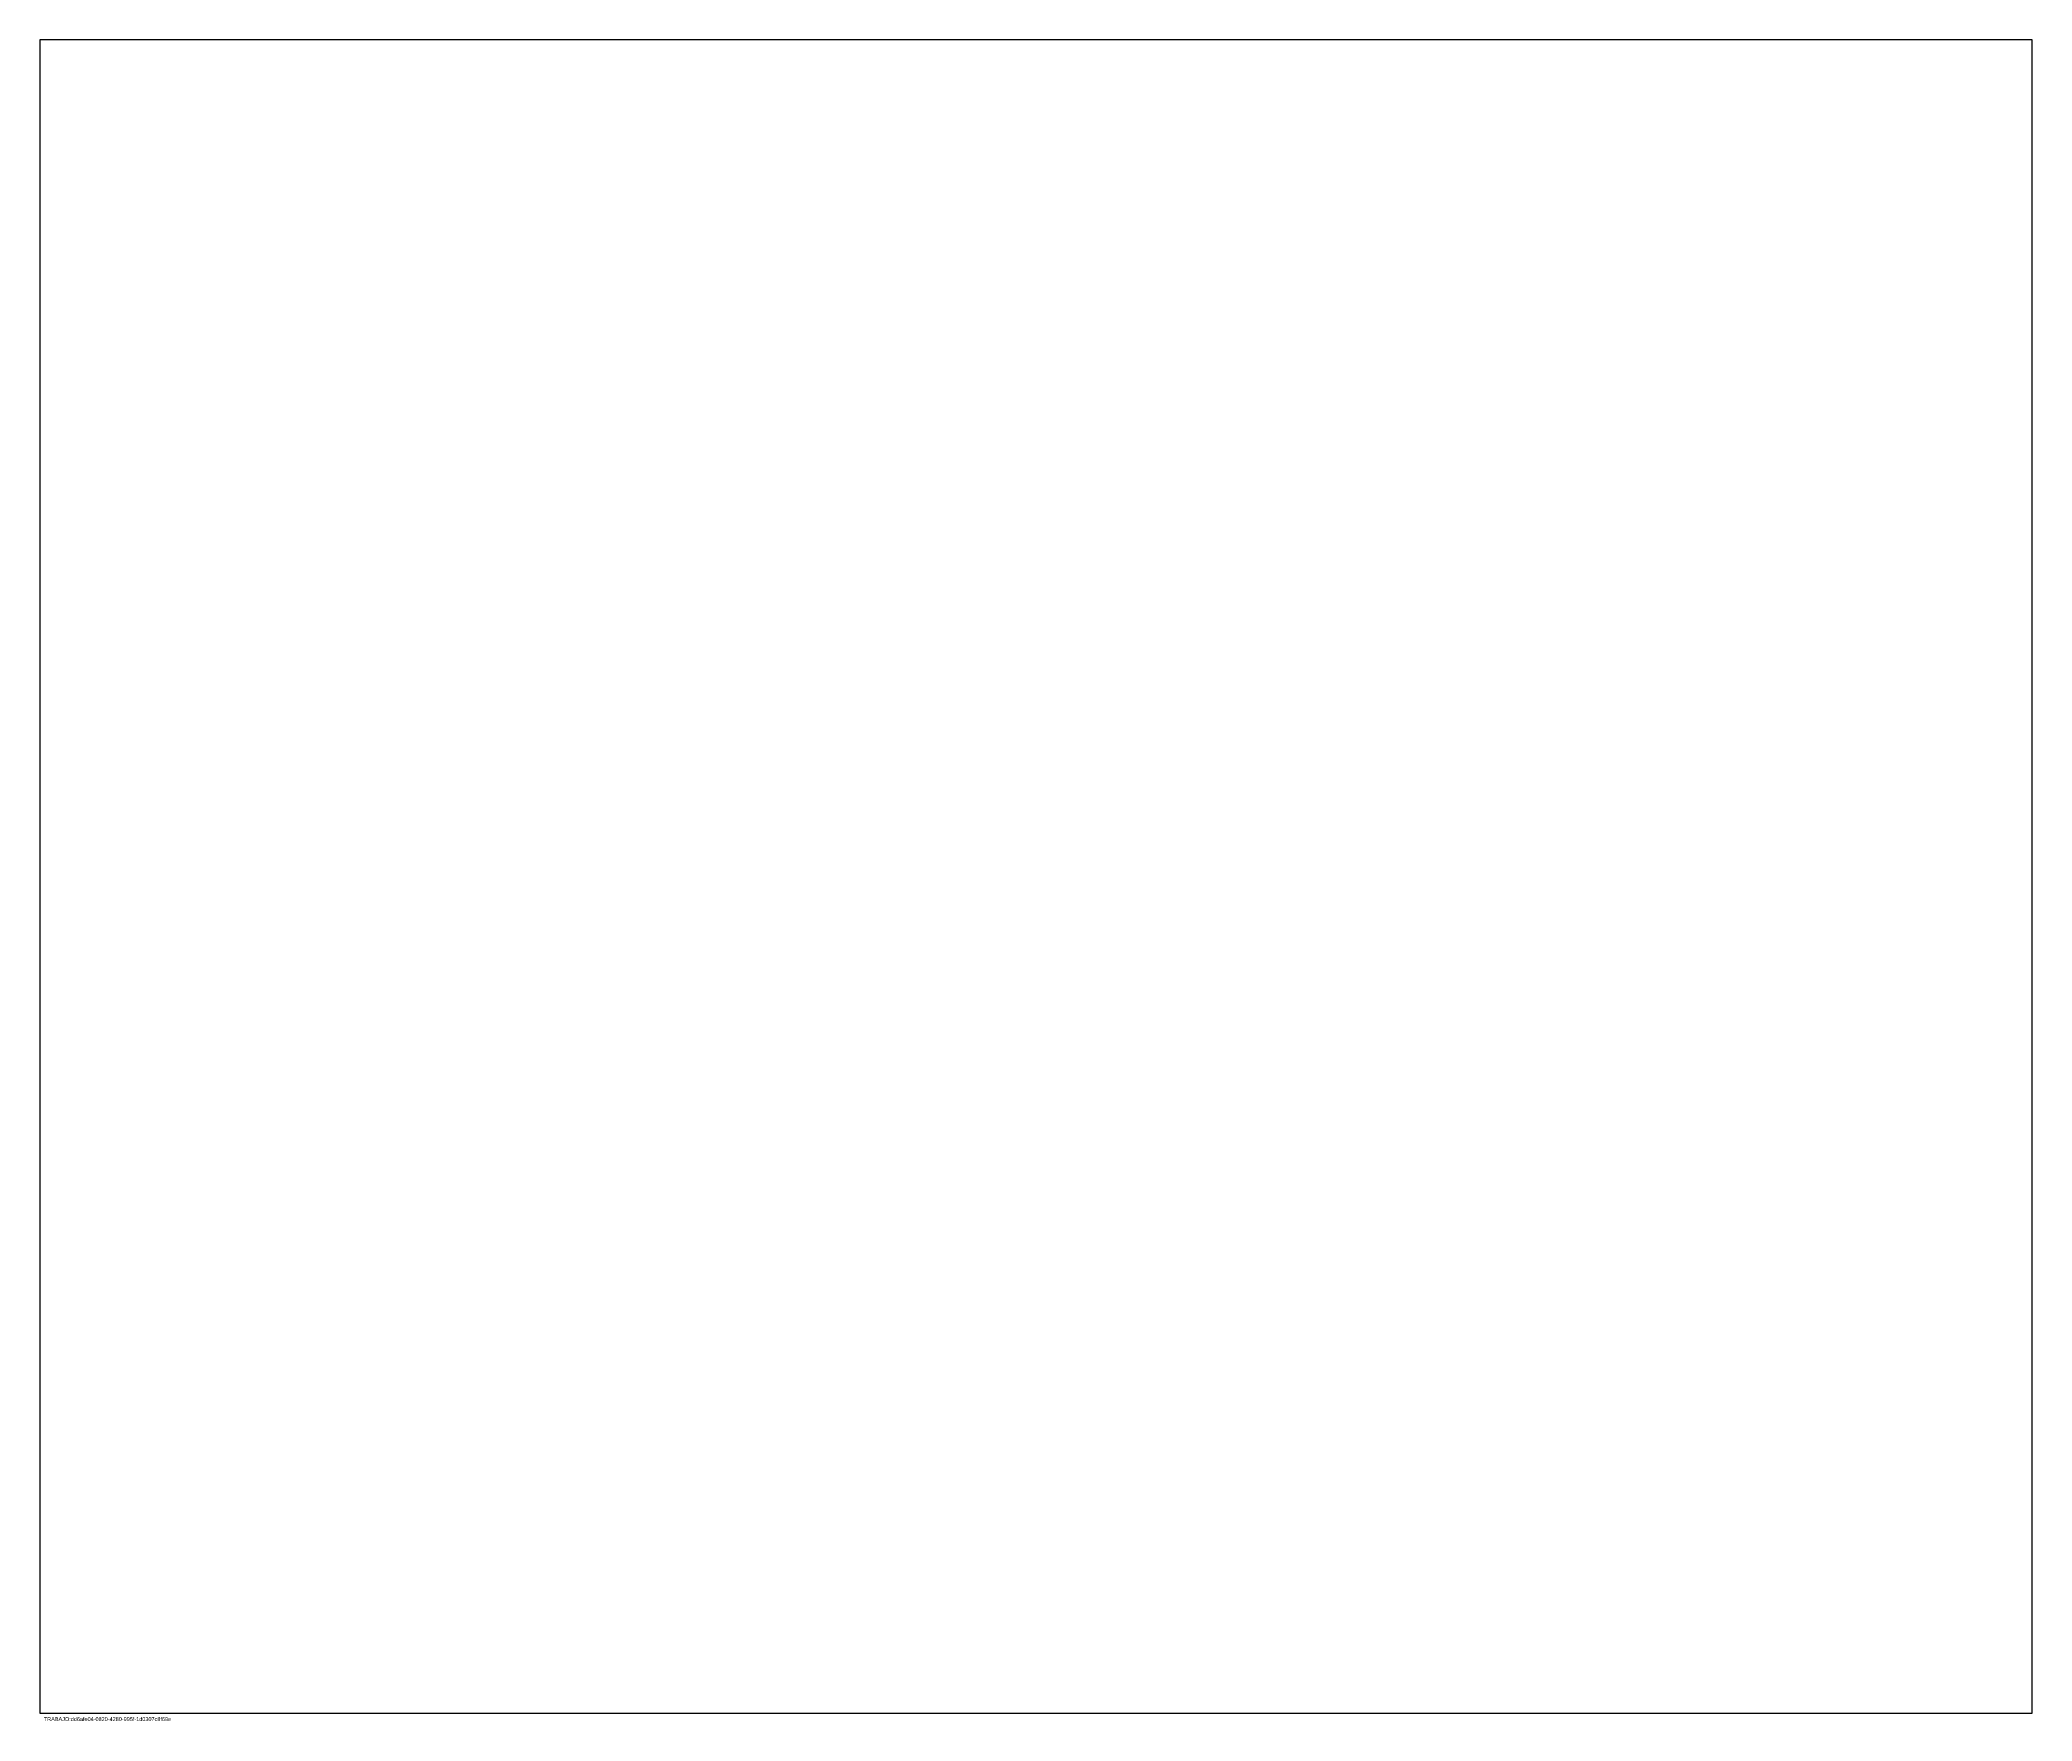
# Model space of a CAD drawing. Header units: metres. Extents: x 0 to 2500, y -10 to 2100.
import ezdxf

# ---------------------------------------------------------------- set-up
doc = ezdxf.new("R2010")
doc.units = ezdxf.units.M
doc.layers.add('LIMITE_PROYECTO', color=1, linetype='Continuous')
doc.layers.add('RETAZOS_CORTE', color=7, linetype='Continuous')

msp = doc.modelspace()

# ---------------------------------------------------------------- linework, layer by layer
at = {"layer": 'LIMITE_PROYECTO'}
msp.add_lwpolyline([(0, 0), (2500, 0), (2500, 2100), (0, 2100)], close=True, dxfattribs=at)
at = {"layer": 'RETAZOS_CORTE'}
msp.add_lwpolyline([(0, 0), (2500, 0), (2500, 2100), (0, 2100)], close=True, dxfattribs=at)

# ---------------------------------------------------------------- texts
at = {"layer": 'LIMITE_PROYECTO'}
msp.add_text('TRABAJO:dd6afe04-0820-4280-995f-1d0307c8f69e', height=5, dxfattribs=at).set_placement((5, -10))

doc.saveas('drawing.dxf')
